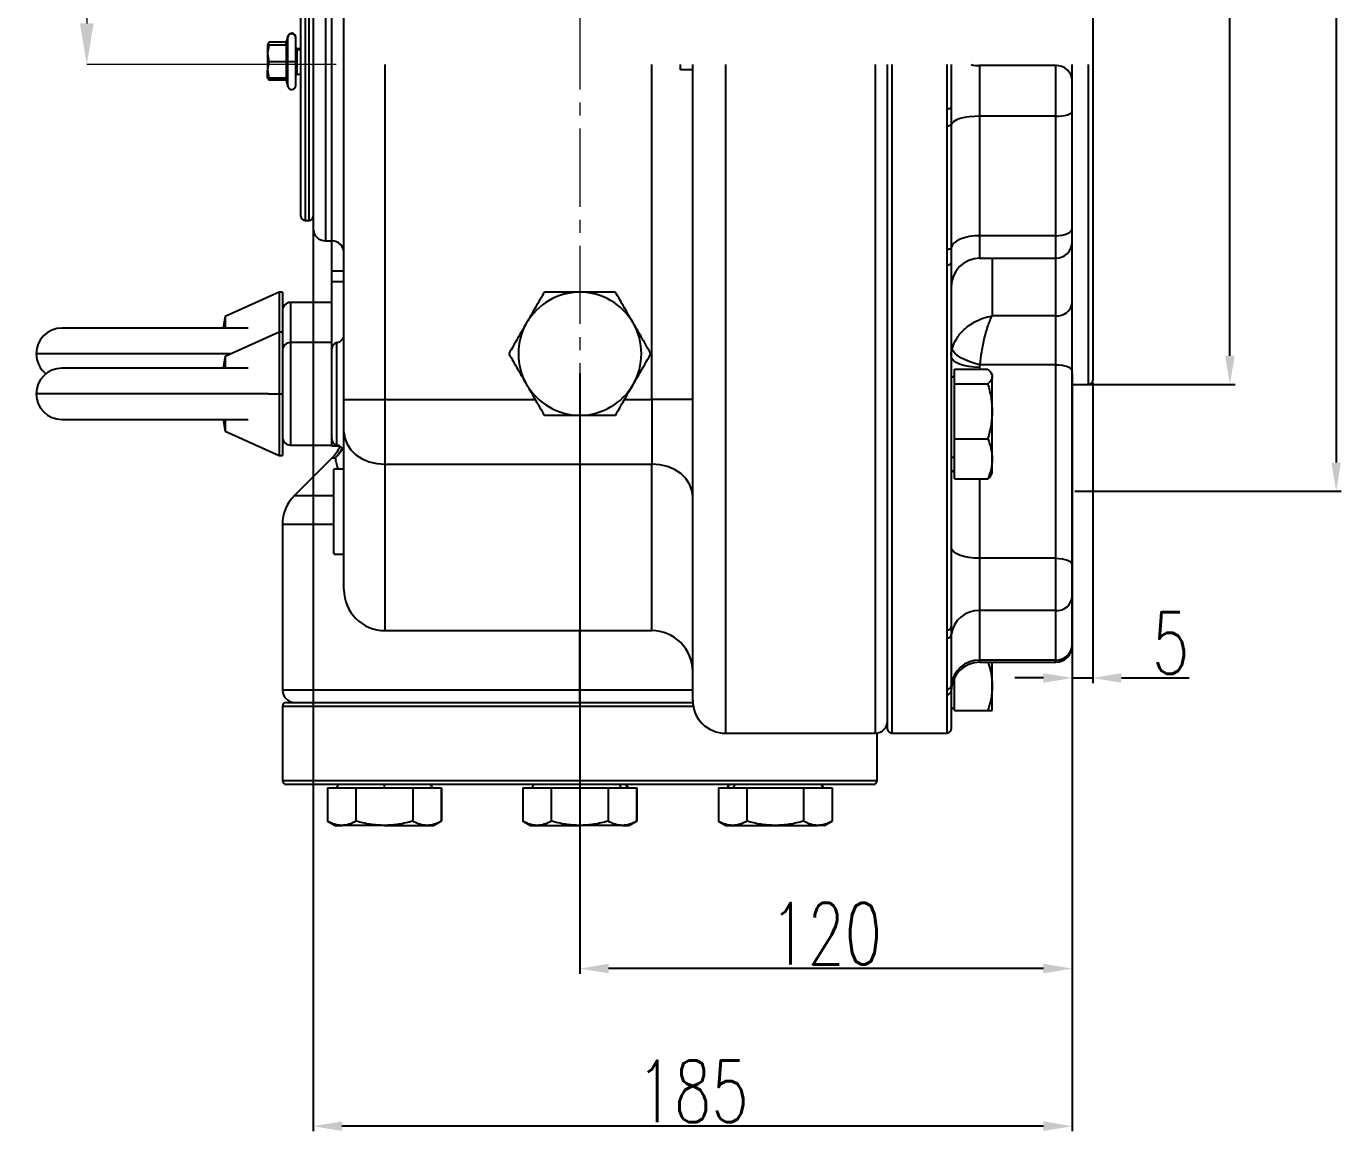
# Model space of a CAD drawing. Header units: millimetres. Extents: x 1964 to 5009, y 569 to 2723.
# Drawn here: x 2635.2 to 2955.8, y 1495.3 to 1764.7 of the extents above; entities that cross this region are included whole.
import ezdxf

# ---------------------------------------------------------------- set-up
doc = ezdxf.new("R2010")
doc.units = ezdxf.units.MM
doc.linetypes.add('CENTER2', pattern=[28.575, 19.05, -3.175, 3.175, -3.175])
doc.linetypes.add('点画线', pattern=[18, 12, -2, 2, -2])
doc.layers.add('AM_5', color=3, linetype='Continuous', lineweight=25)
doc.layers.add('中心线层', color=1, linetype='点画线', lineweight=18)
doc.styles.add('SLDTEXTSTYLE1', font='txt.shx', dxfattribs={"width": 0.7, "bigfont": 'gbcbig.shx'})
doc.styles.get("Standard").update_dxf_attribs({"font": 'arial.ttf'})
doc.styles.add('TH_GBDIM', font='simplex.shx', dxfattribs={"width": 0.707, "bigfont": 'hzfs.shx'})
doc.dimstyles.new('ISO-25$0', dxfattribs={"dimtxt": 2.5, "dimasz": 2.5, "dimexe": 1.25, "dimexo": 0.625, "dimtad": 1, "dimtxsty": 'Standard', "dimcen": 2.5, "dimdle": 5, "dimadec": 0, "dimazin": 0, "dimtfac": 1, "dimtmove": 0, "dimatfit": 3, "dimfxl": 0, "dimarcsym": 0})
doc.dimstyles.new('SLDDIMSTYLE12$0', dxfattribs={"dimtxt": 12, "dimasz": 10, "dimexe": 0, "dimexo": 0.0625, "dimgap": 0.875, "dimtad": 1, "dimdec": 1, "dimlfac": 1.8, "dimrnd": 1e-09, "dimzin": 12, "dimdsep": 46, "dimtxsty": 'SLDTEXTSTYLE1', "dimcen": 0.09, "dimdle": 8.16, "dimclrd": 3, "dimclre": 3, "dimadec": 0, "dimazin": 3, "dimtfac": 1, "dimtdec": 1, "dimtofl": 0, "dimtmove": 0, "dimatfit": 3, "dimfxl": 0, "dimfrac": 2, "dimtolj": 1, "dimlwd": 5, "dimlwe": 5, "dimarcsym": 0})

# ---------------------------------------------------------------- blocks, each defined once
blk = doc.blocks.new('*U46')
at = {"layer": '中心线层', "color": 0, "linetype": 'CENTER2', "transparency": 16777216}
blk.add_line((0, 580.11), (0, -10.89), dxfattribs=at)
blk = doc.blocks.new('*D68')
at = {"color": 1, "linetype": 'Continuous', "transparency": 16777216}
for p, q in [((2892.74, 1937.41), (2929.81, 1937.41)), ((2928.56, 1684.41), (2928.56, 1930.41)), ((2892.74, 1677.41), (2929.81, 1677.41))]:
    blk.add_line(p, q, dxfattribs=at)
at = {"color": 1, "transparency": 16777216}
for points in [[(2927.39, 1930.41), (2929.72, 1930.41), (2928.56, 1937.41)], [(2927.39, 1684.41), (2929.72, 1684.41), (2928.56, 1677.41)]]:
    blk.add_solid(points, dxfattribs=at)
at = {"layer": 'Defpoints', "color": 0, "transparency": 16777216}
for p in [(2892.12, 1937.41), (2928.56, 1937.41), (2892.12, 1677.41)]:
    blk.add_point(p, dxfattribs=at)
at = {"color": 1, "lineweight": 30, "transparency": 16777216, "insert": (2915.31, 1805.41), "char_height": 15, "attachment_point": 5, "rotation": 90, "style": 'TH_GBDIM'}
blk.add_mtext('%%C260{\\H0.7x;\\S-0.1^ -0.3;}', dxfattribs=at)
blk = doc.blocks.new('*D69')
at = {"color": 1, "linetype": 'Continuous', "transparency": 16777216}
for p, q in [((2890.12, 1677.79), (2890.12, 1604.63)), ((2895.12, 1677.79), (2895.12, 1604.63)), ((2883.12, 1605.88), (2876.12, 1605.88)), ((2890.12, 1605.88), (2895.12, 1605.88)), ((2902.12, 1605.88), (2918.65, 1605.88))]:
    blk.add_line(p, q, dxfattribs=at)
at = {"color": 1, "transparency": 16777216}
for points in [[(2883.12, 1607.04), (2883.12, 1604.71), (2890.12, 1605.88)], [(2902.12, 1607.04), (2902.12, 1604.71), (2895.12, 1605.88)]]:
    blk.add_solid(points, dxfattribs=at)
at = {"layer": 'Defpoints', "color": 0, "transparency": 16777216}
for p in [(2890.12, 1678.41), (2895.12, 1678.41), (2890.12, 1605.88)]:
    blk.add_point(p, dxfattribs=at)
at = {"color": 1, "lineweight": 30, "transparency": 16777216, "insert": (2914.12, 1614.38), "char_height": 15, "attachment_point": 5, "style": 'TH_GBDIM'}
blk.add_mtext('5', dxfattribs=at)
blk = doc.blocks.new('*D70')
at = {"color": 1, "linetype": 'Continuous', "transparency": 16777216}
for p, q in [((2770.12, 1680.07), (2770.12, 1533.79)), ((2890.12, 1680.07), (2890.12, 1533.79)), ((2883.12, 1535.04), (2777.12, 1535.04))]:
    blk.add_line(p, q, dxfattribs=at)
at = {"color": 1, "transparency": 16777216}
for points in [[(2777.12, 1536.21), (2777.12, 1533.88), (2770.12, 1535.04)], [(2883.12, 1536.21), (2883.12, 1533.88), (2890.12, 1535.04)]]:
    blk.add_solid(points, dxfattribs=at)
at = {"layer": 'Defpoints', "color": 0, "transparency": 16777216}
for p in [(2770.12, 1680.69), (2890.12, 1680.69), (2770.12, 1535.04)]:
    blk.add_point(p, dxfattribs=at)
at = {"color": 1, "lineweight": 30, "transparency": 16777216, "insert": (2830.12, 1543.54), "char_height": 15, "attachment_point": 5, "style": 'TH_GBDIM'}
blk.add_mtext('120', dxfattribs=at)
blk = doc.blocks.new('*D71')
at = {"color": 1, "linetype": 'Continuous', "transparency": 16777216}
for p, q in [((2705.12, 1717.79), (2705.12, 1495.37)), ((2890.12, 1680.07), (2890.12, 1495.37)), ((2883.12, 1496.62), (2712.12, 1496.62))]:
    blk.add_line(p, q, dxfattribs=at)
at = {"color": 1, "transparency": 16777216}
for points in [[(2712.12, 1497.79), (2712.12, 1495.46), (2705.12, 1496.62)], [(2883.12, 1497.79), (2883.12, 1495.46), (2890.12, 1496.62)]]:
    blk.add_solid(points, dxfattribs=at)
at = {"layer": 'Defpoints', "color": 0, "transparency": 16777216}
for p in [(2705.12, 1718.41), (2890.12, 1680.69), (2705.12, 1496.62)]:
    blk.add_point(p, dxfattribs=at)
at = {"color": 1, "lineweight": 30, "transparency": 16777216, "insert": (2797.62, 1505.12), "char_height": 15, "attachment_point": 5, "style": 'TH_GBDIM'}
blk.add_mtext('185', dxfattribs=at)
blk = doc.blocks.new('*D80')
at = {"color": 1, "linetype": 'Continuous', "transparency": 16777216}
for p, q in [((2893.74, 1965.84), (2955.71, 1965.84)), ((2954.46, 1958.84), (2954.46, 1658.38)), ((2890.74, 1651.38), (2955.71, 1651.38))]:
    blk.add_line(p, q, dxfattribs=at)
at = {"color": 1, "transparency": 16777216}
for points in [[(2953.3, 1958.84), (2955.63, 1958.84), (2954.46, 1965.84)], [(2953.3, 1658.38), (2955.63, 1658.38), (2954.46, 1651.38)]]:
    blk.add_solid(points, dxfattribs=at)
at = {"layer": 'Defpoints', "color": 0, "transparency": 16777216}
for p in [(2893.12, 1965.84), (2890.12, 1651.38), (2954.46, 1651.38)]:
    blk.add_point(p, dxfattribs=at)
at = {"color": 1, "lineweight": 30, "transparency": 16777216, "insert": (2945.96, 1805.39), "char_height": 15, "attachment_point": 5, "rotation": 90, "style": 'TH_GBDIM'}
blk.add_mtext('%%C356', dxfattribs=at)
blk = doc.blocks.new('*D53')
at = {"layer": 'AM_5', "color": 3, "lineweight": 5, "transparency": 16777216}
blk.add_line((2710.75, 1859.41), (2649.93, 1859.41), dxfattribs=at)
at = {"layer": 'AM_5', "color": 3, "linetype": 'Continuous', "lineweight": 5, "transparency": 16777216}
for p, q in [((2649.93, 1849.41), (2649.93, 1765.41)), ((2710.75, 1755.41), (2649.93, 1755.41))]:
    blk.add_line(p, q, dxfattribs=at)
at = {"layer": 'AM_5', "color": 3, "transparency": 16777216}
for points in [[(2648.27, 1849.41), (2651.6, 1849.41), (2649.93, 1859.41)], [(2648.27, 1765.41), (2651.6, 1765.41), (2649.93, 1755.41)]]:
    blk.add_solid(points, dxfattribs=at)
at = {"layer": 'Defpoints', "color": 0, "transparency": 16777216}
for p in [(2710.81, 1859.41), (2649.93, 1755.41), (2710.81, 1755.41)]:
    blk.add_point(p, dxfattribs=at)
at = {"layer": 'AM_5', "color": 0, "transparency": 16777216, "insert": (2643.06, 1807.41), "char_height": 12, "attachment_point": 5, "rotation": 90, "style": 'SLDTEXTSTYLE1'}
blk.add_mtext('\\A1;%%C120', dxfattribs=at)

msp = doc.modelspace()

# ---------------------------------------------------------------- linework, layer by layer
at = {"color": 7, "linetype": 'Continuous', "lineweight": 25}
for p, q in [((2712.615, 1673.715), (2712.615, 1941.11)), ((2895.115, 1936.412), (2895.115, 1678.412)), ((2702.115, 1718.412), (2702.115, 1896.412)), ((2705.115, 1807.412), (2705.115, 1715.412)), ((2694.334, 1760.854), (2693.965, 1760.215)), ((2693.965, 1760.215), (2693.965, 1760.079)), ((2694.322, 1760.834), (2694.027, 1759.879)), ((2698.513, 1760.834), (2694.322, 1760.834)), ((2698.899, 1762.138), (2698.359, 1760.12)), ((2698.899, 1762.274), (2698.513, 1760.834)), ((2700.865, 1761.879), (2700.865, 1762.015)), ((2700.865, 1756.079), (2700.865, 1761.879)), ((2694.322, 1760.079), (2693.965, 1758.079)), ((2693.965, 1760.079), (2694.322, 1760.079)), ((2693.965, 1760.079), (2693.965, 1758.079)), ((2693.965, 1758.079), (2694.322, 1756.079)), ((2693.965, 1758.079), (2693.965, 1754.079)), ((2698.513, 1760.079), (2694.322, 1760.079)), ((2698.513, 1760.079), (2698.513, 1756.079)), ((2702.115, 1759.215), (2701.115, 1759.215)), ((2701.115, 1759.079), (2701.115, 1753.079)), ((2701.115, 1759.079), (2702.115, 1759.079)), ((2694.322, 1756.079), (2693.965, 1754.079)), ((2693.965, 1754.079), (2694.322, 1752.079)), ((2693.965, 1752.079), (2693.965, 1754.079)), ((2698.513, 1756.079), (2694.322, 1756.079)), ((2698.899, 1756.079), (2698.513, 1756.079)), ((2698.513, 1756.079), (2698.513, 1752.079)), ((2700.865, 1756.079), (2698.899, 1756.079)), ((2700.865, 1750.279), (2700.865, 1756.079)), ((2722.615, 1673.715), (2722.615, 1755.412)), ((2787.615, 1673.715), (2787.615, 1755.412)), ((2794.615, 1754.095), (2794.615, 1755.412)), ((2797.615, 1754.095), (2794.615, 1754.095)), ((2797.615, 1600.412), (2797.615, 1755.412)), ((2845.115, 1593.412), (2845.115, 1755.412)), ((2859.615, 1744.54), (2859.615, 1755.412)), ((2860.615, 1755.412), (2860.615, 1744.832)), ((2867.615, 1755.148), (2867.615, 1755.412)), ((2867.615, 1742.795), (2867.615, 1755.148)), ((2886.115, 1755.148), (2867.615, 1755.148)), ((2886.115, 1755.148), (2886.115, 1755.412)), ((2886.115, 1742.795), (2886.115, 1755.148)), ((2890.115, 1751.452), (2890.115, 1755.412)), ((2694.322, 1752.079), (2693.965, 1752.079)), ((2694.044, 1752.079), (2694.334, 1751.576)), ((2694.111, 1752.279), (2694.322, 1751.597)), ((2698.513, 1752.079), (2694.322, 1752.079)), ((2698.477, 1751.597), (2694.322, 1751.597)), ((2698.359, 1752.038), (2698.899, 1750.02)), ((2701.115, 1753.079), (2702.115, 1753.079)), ((2890.115, 1744.04), (2890.115, 1751.452)), ((2860.615, 1744.832), (2860.629, 1740.751)), ((2867.615, 1713.675), (2867.615, 1742.795)), ((2886.115, 1742.795), (2867.615, 1742.795)), ((2886.115, 1713.675), (2886.115, 1742.795)), ((2890.115, 1715.482), (2890.115, 1744.04)), ((2859.631, 1710.287), (2859.631, 1740.459)), ((2860.629, 1740.751), (2860.629, 1710.71)), ((2703.115, 1717.412), (2704.115, 1717.412)), ((2890.115, 1712.193), (2890.115, 1715.482)), ((2708.115, 1712.412), (2709.615, 1712.412)), ((2709.615, 1705.045), (2709.615, 1712.412)), ((2886.115, 1713.675), (2867.615, 1713.675)), ((2890.115, 1697.377), (2890.115, 1712.193)), ((2860.629, 1710.71), (2860.615, 1706.957)), ((2859.615, 1617.572), (2859.615, 1706.488)), ((2860.615, 1706.957), (2860.615, 1618.455)), ((2867.615, 1708.193), (2886.115, 1708.193)), ((2712.615, 1705.045), (2709.615, 1705.045)), ((2709.615, 1702.412), (2709.615, 1705.045)), ((2696.782, 1699.912), (2683.671, 1694.012)), ((2697.615, 1699.912), (2696.782, 1699.912)), ((2696.782, 1699.912), (2696.782, 1690.126)), ((2697.615, 1699.912), (2697.615, 1690.126)), ((2712.615, 1702.412), (2709.615, 1702.412)), ((2709.615, 1687.626), (2709.615, 1702.412)), ((2709.615, 1697.412), (2699.615, 1697.412)), ((2890.115, 1680.692), (2890.115, 1697.377)), ((2683.671, 1694.012), (2683.162, 1691.162)), ((2683.671, 1694.012), (2683.671, 1691.162)), ((2886.115, 1694.141), (2870.617, 1694.141)), ((2886.115, 1682.223), (2886.115, 1694.141)), ((2689.255, 1691.162), (2643.865, 1691.162)), ((2696.782, 1690.126), (2683.671, 1684.226)), ((2697.615, 1690.126), (2696.782, 1690.126)), ((2696.782, 1690.126), (2696.782, 1675.126)), ((2697.615, 1690.126), (2697.615, 1675.126)), ((2709.615, 1687.626), (2699.615, 1687.626)), ((2709.615, 1662.626), (2709.615, 1687.626)), ((2710.901, 1662.641), (2710.901, 1687.61)), ((2683.671, 1684.226), (2683.162, 1681.376)), ((2683.671, 1684.226), (2683.671, 1681.376)), ((2689.255, 1681.376), (2643.865, 1681.376)), ((2861.415, 1681.143), (2869.543, 1681.143)), ((2861.415, 1677.557), (2861.415, 1681.143)), ((2886.115, 1682.223), (2867.691, 1682.223)), ((2870.615, 1679.759), (2870.365, 1680.191)), ((2886.115, 1635.04), (2886.115, 1682.223)), ((2890.115, 1633.51), (2890.115, 1680.692)), ((2861.415, 1679.466), (2860.615, 1679.004)), ((2861.415, 1677.557), (2869.543, 1677.557)), ((2861.415, 1664.172), (2861.415, 1677.557)), ((2870.615, 1679.759), (2870.615, 1679.35)), ((2870.615, 1670.865), (2870.615, 1679.35)), ((2890.115, 1677.412), (2894.115, 1677.412)), ((2696.782, 1675.126), (2696.782, 1660.126)), ((2696.782, 1675.126), (2697.615, 1675.126)), ((2697.615, 1675.126), (2697.615, 1660.126)), ((2712.615, 1673.715), (2722.615, 1673.715)), ((2712.615, 1665.85), (2712.615, 1673.715)), ((2722.615, 1657.986), (2722.615, 1673.715)), ((2787.615, 1673.715), (2787.615, 1657.986)), ((2797.615, 1673.715), (2787.615, 1673.715)), ((2870.615, 1659.274), (2870.615, 1670.865)), ((2643.865, 1668.876), (2689.255, 1668.876)), ((2683.162, 1668.876), (2683.671, 1666.026)), ((2683.671, 1668.876), (2683.671, 1666.026)), ((2683.671, 1666.026), (2696.782, 1660.126)), ((2712.615, 1627.412), (2712.615, 1665.85)), ((2861.415, 1664.172), (2869.543, 1664.172)), ((2861.415, 1654.375), (2861.415, 1664.172)), ((2699.615, 1662.626), (2709.615, 1662.626)), ((2709.615, 1662.412), (2709.615, 1662.626)), ((2711.582, 1662.412), (2709.615, 1662.412)), ((2696.782, 1660.126), (2697.615, 1660.126)), ((2709.686, 1659.483), (2700.544, 1650.341)), ((2722.615, 1657.986), (2787.615, 1657.986)), ((2861.415, 1659.481), (2860.615, 1659.807)), ((2870.615, 1655.759), (2870.615, 1659.274)), ((2712.615, 1656.765), (2710.115, 1656.765)), ((2712.615, 1656.755), (2710.115, 1656.755)), ((2860.615, 1656.514), (2861.415, 1656.052)), ((2870.365, 1655.326), (2870.615, 1655.759)), ((2861.415, 1654.375), (2869.543, 1654.375)), ((2697.615, 1643.27), (2697.615, 1602.912)), ((2710.115, 1636.07), (2712.615, 1636.07)), ((2867.615, 1622.292), (2867.615, 1635.04)), ((2886.115, 1635.04), (2867.615, 1635.04)), ((2886.115, 1622.292), (2886.115, 1635.04)), ((2890.115, 1625.861), (2890.115, 1633.51)), ((2890.115, 1614.031), (2890.115, 1625.861)), ((2886.115, 1622.292), (2867.615, 1622.292)), ((2867.615, 1610.23), (2867.615, 1622.292)), ((2886.115, 1610.23), (2886.115, 1622.292)), ((2722.615, 1617.412), (2787.615, 1617.412)), ((2860.615, 1618.455), (2860.629, 1616.437)), ((2860.629, 1616.437), (2860.629, 1603.994)), ((2859.631, 1603.103), (2859.631, 1615.601)), ((2890.115, 1613.733), (2890.115, 1614.031)), ((2886.115, 1610.23), (2867.615, 1610.23)), ((2867.615, 1609.733), (2886.115, 1609.733)), ((2870.615, 1603.912), (2870.615, 1609.733)), ((2860.629, 1603.994), (2860.615, 1602.767)), ((2861.415, 1597.912), (2861.415, 1605.983)), ((2870.615, 1597.912), (2870.615, 1603.912)), ((2698.615, 1599.912), (2797.631, 1599.912)), ((2860.615, 1602.767), (2860.615, 1593.412)), ((2697.615, 1598.912), (2697.615, 1580.912)), ((2861.415, 1598.205), (2860.615, 1598.667)), ((2861.415, 1597.912), (2869.543, 1597.912)), ((2805.615, 1592.412), (2842.115, 1592.412)), ((2842.615, 1580.912), (2842.615, 1592.454)), ((2846.115, 1592.412), (2859.615, 1592.412)), ((2841.615, 1579.912), (2698.615, 1579.912)), ((2708.608, 1579.112), (2708.608, 1570.984)), ((2708.608, 1579.112), (2715.536, 1579.112)), ((2711.219, 1579.912), (2710.758, 1579.112)), ((2715.536, 1579.112), (2715.536, 1570.984)), ((2715.536, 1579.112), (2729.393, 1579.112)), ((2722.464, 1579.112), (2722.464, 1579.912)), ((2729.393, 1579.112), (2729.393, 1570.984)), ((2729.393, 1579.112), (2736.321, 1579.112)), ((2734.171, 1579.112), (2733.709, 1579.912)), ((2734.21, 1579.112), (2733.748, 1579.912)), ((2736.321, 1579.112), (2736.321, 1570.984)), ((2736.321, 1579.112), (2736.36, 1579.112)), ((2736.36, 1579.112), (2736.36, 1570.984)), ((2756.22, 1579.112), (2756.22, 1570.984)), ((2756.22, 1579.112), (2763.148, 1579.112)), ((2758.831, 1579.912), (2758.37, 1579.112)), ((2763.148, 1579.112), (2763.148, 1570.984)), ((2763.148, 1579.112), (2777.005, 1579.112)), ((2777.005, 1579.112), (2777.005, 1570.984)), ((2777.005, 1579.112), (2783.933, 1579.112)), ((2780.215, 1579.112), (2779.815, 1579.912)), ((2781.783, 1579.112), (2781.321, 1579.912)), ((2781.861, 1579.112), (2781.399, 1579.912)), ((2783.933, 1579.112), (2783.933, 1570.984)), ((2783.933, 1579.112), (2784.01, 1579.112)), ((2784.01, 1579.112), (2784.01, 1570.984)), ((2803.871, 1579.112), (2803.871, 1570.984)), ((2803.871, 1579.112), (2810.799, 1579.112)), ((2806.482, 1579.912), (2806.02, 1579.112)), ((2807.589, 1579.112), (2807.989, 1579.912)), ((2810.799, 1579.112), (2810.799, 1570.984)), ((2810.799, 1579.112), (2824.655, 1579.112)), ((2824.655, 1579.112), (2824.655, 1570.984)), ((2824.655, 1579.112), (2831.584, 1579.112)), ((2829.434, 1579.112), (2828.972, 1579.912)), ((2829.473, 1579.112), (2829.011, 1579.912)), ((2831.584, 1579.112), (2831.622, 1579.112)), ((2831.584, 1579.112), (2831.584, 1570.984)), ((2831.622, 1579.112), (2831.622, 1570.984)), ((2708.589, 1570.995), (2710.464, 1569.912)), ((2710.464, 1569.912), (2712.072, 1569.912)), ((2722.464, 1569.912), (2712.072, 1569.912)), ((2722.464, 1569.912), (2732.857, 1569.912)), ((2732.857, 1569.912), (2734.464, 1569.912)), ((2734.464, 1569.912), (2736.34, 1570.995)), ((2734.464, 1569.912), (2734.503, 1569.912)), ((2736.36, 1570.984), (2736.392, 1571.003)), ((2756.187, 1571.003), (2758.076, 1569.912)), ((2758.076, 1569.912), (2759.684, 1569.912)), ((2759.684, 1569.912), (2770.076, 1569.912)), ((2780.469, 1569.912), (2770.076, 1569.912)), ((2780.469, 1569.912), (2782.076, 1569.912)), ((2782.076, 1569.912), (2783.966, 1571.003)), ((2782.076, 1569.912), (2782.154, 1569.912)), ((2784.01, 1570.984), (2784.043, 1571.003)), ((2803.838, 1571.003), (2805.727, 1569.912)), ((2805.727, 1569.912), (2807.335, 1569.912)), ((2807.335, 1569.912), (2817.727, 1569.912)), ((2817.727, 1569.912), (2828.119, 1569.912)), ((2829.727, 1569.912), (2828.119, 1569.912)), ((2829.727, 1569.912), (2831.624, 1571.007)), ((2829.727, 1569.912), (2829.766, 1569.912)), ((2831.622, 1570.984), (2831.641, 1570.995))]:
    msp.add_line(p, q, dxfattribs=at)
at = {"color": 8, "linetype": 'Continuous', "lineweight": 25}
for p, q in [((2703.115, 1807.412), (2703.115, 1717.412)), ((2704.115, 1717.412), (2704.115, 1807.412)), ((2708.115, 1807.412), (2708.115, 1712.412)), ((2709.615, 1712.412), (2709.615, 1807.412)), ((2698.899, 1762.138), (2698.899, 1762.274)), ((2698.899, 1756.079), (2698.899, 1762.138)), ((2701.115, 1759.215), (2701.115, 1759.079)), ((2698.899, 1750.02), (2698.899, 1756.079)), ((2805.615, 1755.412), (2805.615, 1592.412)), ((2842.115, 1755.412), (2842.115, 1592.412)), ((2846.115, 1755.412), (2846.115, 1592.412)), ((2894.115, 1677.412), (2894.115, 1755.412)), ((2867.615, 1708.193), (2867.615, 1713.675)), ((2886.115, 1708.193), (2886.115, 1713.675)), ((2870.615, 1708.193), (2870.615, 1694.141)), ((2886.115, 1694.141), (2886.115, 1708.193)), ((2699.615, 1697.412), (2699.615, 1687.626)), ((2699.615, 1687.626), (2699.615, 1675.126)), ((2685.196, 1684.912), (2637.615, 1684.912)), ((2867.615, 1681.143), (2867.615, 1681.588)), ((2694.227, 1675.126), (2637.615, 1675.126)), ((2694.227, 1675.126), (2696.782, 1675.126)), ((2699.615, 1675.126), (2699.615, 1662.626)), ((2722.615, 1673.715), (2759.258, 1673.715)), ((2780.972, 1673.715), (2787.615, 1673.715)), ((2710.471, 1659.483), (2709.686, 1659.483)), ((2722.615, 1617.412), (2722.615, 1657.986)), ((2787.615, 1617.412), (2787.615, 1657.986)), ((2867.615, 1635.04), (2867.615, 1654.375)), ((2700.544, 1650.341), (2709.971, 1650.341)), ((2710.106, 1643.27), (2697.615, 1643.27)), ((2770.115, 1602.912), (2770.115, 1617.412)), ((2867.615, 1609.733), (2867.615, 1610.23)), ((2886.115, 1609.733), (2886.115, 1610.23)), ((2770.115, 1602.912), (2697.615, 1602.912)), ((2797.615, 1602.912), (2770.115, 1602.912)), ((2859.615, 1592.412), (2859.615, 1601.811)), ((2797.757, 1598.912), (2697.615, 1598.912)), ((2697.615, 1580.912), (2842.615, 1580.912))]:
    msp.add_line(p, q, dxfattribs=at)
at = {"color": 7, "linetype": 'Continuous', "lineweight": 25, "flags": 128}
for points in [[(2860.615, 1744.832), (2860.596, 1744.775), (2860.539, 1744.72), (2860.447, 1744.67), (2860.322, 1744.625), (2860.171, 1744.589), (2859.998, 1744.562), (2859.81, 1744.545), (2859.615, 1744.54)], [(2867.615, 1742.795), (2866.303, 1742.756), (2865.038, 1742.642), (2863.864, 1742.455), (2862.823, 1742.204), (2861.951, 1741.896), (2861.281, 1741.543), (2860.835, 1741.156), (2860.629, 1740.751)], [(2886.115, 1742.795), (2886.896, 1742.819), (2887.646, 1742.89), (2888.337, 1743.005), (2888.944, 1743.16), (2889.441, 1743.348), (2889.811, 1743.564), (2890.038, 1743.797), (2890.115, 1744.04)], [(2886.115, 1713.675), (2886.896, 1713.71), (2887.646, 1713.813), (2888.337, 1713.98), (2888.944, 1714.204), (2889.441, 1714.478), (2889.811, 1714.791), (2890.038, 1715.129), (2890.115, 1715.482)], [(2867.615, 1713.675), (2866.303, 1713.619), (2865.038, 1713.453), (2863.864, 1713.183), (2862.823, 1712.818), (2861.951, 1712.371), (2861.281, 1711.859), (2860.835, 1711.298), (2860.629, 1710.71)], [(2860.629, 1710.71), (2860.599, 1710.626), (2860.536, 1710.546), (2860.44, 1710.473), (2860.315, 1710.409), (2860.167, 1710.357), (2859.999, 1710.319), (2859.818, 1710.295), (2859.631, 1710.287)], [(2860.615, 1706.957), (2860.596, 1706.866), (2860.539, 1706.778), (2860.447, 1706.697), (2860.322, 1706.625), (2860.171, 1706.567), (2859.998, 1706.524), (2859.81, 1706.497), (2859.615, 1706.488)], [(2867.615, 1681.588), (2866.25, 1681.639), (2864.936, 1681.792), (2863.726, 1682.039), (2862.665, 1682.372), (2861.795, 1682.778), (2861.148, 1683.241), (2860.75, 1683.744), (2860.615, 1684.267)], [(2867.691, 1682.223), (2866.399, 1682.539), (2865.153, 1682.941), (2863.999, 1683.413), (2862.979, 1683.939), (2862.128, 1684.5), (2861.479, 1685.076), (2861.054, 1685.645), (2860.869, 1686.187)], [(2886.115, 1682.223), (2886.896, 1682.193), (2887.646, 1682.106), (2888.337, 1681.965), (2888.944, 1681.774), (2889.441, 1681.543), (2889.811, 1681.278), (2890.038, 1680.991), (2890.115, 1680.692)], [(2712.615, 1665.85), (2712.807, 1664.316), (2713.376, 1662.841), (2714.3, 1661.481), (2715.544, 1660.289), (2717.059, 1659.311), (2718.788, 1658.584), (2720.664, 1658.137), (2722.615, 1657.986)], [(2797.615, 1650.121), (2797.423, 1651.656), (2796.854, 1653.131), (2795.93, 1654.491), (2794.686, 1655.682), (2793.171, 1656.66), (2791.442, 1657.387), (2789.566, 1657.835), (2787.615, 1657.986)], [(2867.615, 1635.04), (2866.25, 1635.092), (2864.936, 1635.244), (2863.726, 1635.492), (2862.665, 1635.825), (2861.795, 1636.231), (2861.148, 1636.694), (2860.75, 1637.196), (2860.615, 1637.719)], [(2886.115, 1635.04), (2886.896, 1635.011), (2887.646, 1634.924), (2888.337, 1634.782), (2888.944, 1634.592), (2889.441, 1634.36), (2889.811, 1634.095), (2890.038, 1633.808), (2890.115, 1633.51)], [(2770.115, 1599.912), (2770.115, 1599.97), (2770.115, 1600.141), (2770.115, 1600.418), (2770.115, 1600.791), (2770.115, 1601.246), (2770.115, 1601.764), (2770.115, 1602.327), (2770.115, 1602.912)]]:
    msp.add_lwpolyline(points, dxfattribs=at)
at = {"color": 7, "linetype": 'Continuous', "lineweight": 25}
for centre, radius, start, end in [((2699.865, 1762.015), 1, 0, 165), ((2699.865, 1761.879), 1, 0, 165), ((2701.115, 1759.465), 0.25, 180, 270), ((2701.115, 1759.329), 0.25, 180, 270), ((2867.359, 1761.892), 6.749, 253.75251, 272.17606), ((2886.262, 1751.294), 3.857, 2.35542, 92.17618), ((2701.115, 1752.829), 0.25, 90, 180), ((2699.865, 1750.279), 1, 195, 0), ((2859.838, 1741.604), 1.163, 259.75393, 312.85617), ((2703.115, 1718.412), 1, 180, 270), ((2704.115, 1718.412), 1, 270, 0), ((2708.115, 1715.412), 3, 180, 270), ((2709.615, 1709.412), 3, 0, 90), ((2886.115, 1712.193), 4, 270, 0), ((2867.615, 1701.193), 7, 90, 180), ((2770.115, 1684.912), 15, 90, 150), ((2770.115, 1684.912), 15, 30, 90), ((2699.615, 1695.412), 2, 90, 180), ((2886.461, 1697.804), 3.679, 264.61392, 353.33765), ((2643.865, 1684.912), 6.25, 90, 180), ((2770.115, 1684.912), 15, 150, 210), ((2770.115, 1684.912), 15, 330, 30), ((2699.615, 1685.626), 2, 90, 180), ((2711.115, 1686.126), 1.5, 98.21321, 180), ((2710.615, 1689.59), 2, 278.21321, 0), ((2643.865, 1684.912), 6.25, 180, 231.52916), ((2643.865, 1675.126), 6.25, 90, 180), ((2770.115, 1684.912), 15, 210, 270), ((2770.115, 1684.912), 15, 270, 330), ((2894.115, 1678.412), 1, 270, 0), ((2643.865, 1675.126), 6.25, 180, 270), ((2699.615, 1664.626), 2, 180, 270), ((2711.115, 1664.126), 1.5, 180, 261.78679), ((2702.615, 1666.555), 10, 315, 335.5302), ((2710.615, 1660.662), 2, 0, 81.78679), ((2707.615, 1643.27), 10, 135, 180), ((2722.615, 1627.412), 10, 180, 270), ((2886.319, 1626.089), 3.803, 266.92387, 356.55146), ((2867.288, 1615.587), 6.713, 87.20527, 172.72249), ((2787.615, 1607.412), 10, 0, 90), ((2859.67, 1618.518), 0.947, 266.66561, 356.22262), ((2859.678, 1616.559), 0.959, 267.20567, 352.72221), ((2886.212, 1614.133), 3.904, 268.57655, 358.50251), ((2886.115, 1613.733), 4, 270, 0), ((2867.615, 1602.733), 7, 90, 180), ((2867.46, 1603.373), 6.859, 88.70067, 174.80534), ((2859.653, 1604.083), 0.98, 268.70017, 354.80582), ((2700.615, 1602.912), 3, 180, 270), ((2698.615, 1598.912), 1, 90, 180), ((2805.615, 1600.412), 8, 180, 270), ((2859.637, 1602.789), 0.979, 268.74954, 358.69125), ((2842.115, 1595.412), 3, 270, 0), ((2846.115, 1593.412), 1, 180, 270), ((2859.615, 1593.412), 1, 270, 0), ((2698.615, 1580.912), 1, 180, 270), ((2841.615, 1580.912), 1, 270, 0)]:
    msp.add_arc(centre, radius, start, end, dxfattribs=at)
at = {"color": 8, "linetype": 'Continuous', "lineweight": 25}
for centre, radius, start, end in [((2703.351, 1666.506), 10.001, 315.39755, 332.36643), ((2703.501, 1666.645), 9.993, 314.22529, 331.09507)]:
    msp.add_arc(centre, radius, start, end, dxfattribs=at)
at = {"color": 7, "linetype": 'Continuous', "lineweight": 25}
for points, knots in [([(2859.631, 1740.459), (2859.628, 1741.219), (2859.622, 1742.576), (2859.617, 1743.94), (2859.615, 1744.54)], [0, 0, 0, 0, 0.5599993, 1, 1, 1, 1]), ([(2859.615, 1706.488), (2859.618, 1707.194), (2859.624, 1708.456), (2859.629, 1709.728), (2859.631, 1710.287)], [0, 0, 0, 0, 0.5599998, 1, 1, 1, 1]), ([(2761.455, 1699.912), (2760.745, 1698.683), (2759.324, 1696.225), (2757.858, 1693.683), (2757.125, 1692.412)], [0, 0, 0, 0, 0.49999857, 1, 1, 1, 1]), ([(2770.115, 1699.912), (2768.648, 1699.913), (2765.714, 1699.914), (2762.874, 1699.913), (2761.455, 1699.912)], [0, 0, 0, 0, 0.5000013, 1, 1, 1, 1]), ([(2778.775, 1699.912), (2777.356, 1699.913), (2774.517, 1699.914), (2771.582, 1699.913), (2770.115, 1699.912)], [0, 0, 0, 0, 0.4999987, 1, 1, 1, 1]), ([(2783.106, 1692.412), (2782.372, 1693.683), (2780.906, 1696.225), (2779.486, 1698.683), (2778.775, 1699.912)], [0, 0, 0, 0, 0.50000143, 1, 1, 1, 1]), ([(2860.869, 1686.187), (2861.134, 1686.926), (2861.682, 1688.449), (2863.503, 1690.729), (2865.821, 1692.474), (2868.341, 1693.639), (2869.845, 1693.971), (2870.617, 1694.141)], [0, 0, 0, 0, 0.1936786, 0.3996066, 0.6588741, 0.8249817, 1, 1, 1, 1]), ([(2867.691, 1682.223), (2867.797, 1683.274), (2868.019, 1685.467), (2868.549, 1688.04), (2868.977, 1689.675), (2869.221, 1690.517), (2869.564, 1691.6), (2870.031, 1692.906), (2870.412, 1693.711), (2870.617, 1694.141)], [0, 0, 0, 0, 0.2403708, 0.5014657, 0.5617655, 0.6311866, 0.7097398, 0.8446102, 1, 1, 1, 1]), ([(2757.125, 1692.412), (2756.391, 1691.142), (2754.923, 1688.601), (2753.504, 1686.142), (2752.795, 1684.912)], [0, 0, 0, 0, 0.5000011, 1, 1, 1, 1]), ([(2787.436, 1684.912), (2786.726, 1686.142), (2785.308, 1688.601), (2783.84, 1691.142), (2783.106, 1692.412)], [0, 0, 0, 0, 0.4999989, 1, 1, 1, 1]), ([(2752.795, 1684.912), (2753.504, 1683.683), (2754.923, 1681.224), (2756.391, 1678.683), (2757.125, 1677.412)], [0, 0, 0, 0, 0.4999985, 1, 1, 1, 1]), ([(2783.106, 1677.412), (2783.84, 1678.683), (2785.308, 1681.224), (2786.726, 1683.683), (2787.436, 1684.912)], [0, 0, 0, 0, 0.5000015, 1, 1, 1, 1]), ([(2867.615, 1681.588), (2867.619, 1681.707), (2867.626, 1681.921), (2867.671, 1682.131), (2867.691, 1682.223)], [0, 0, 0, 0, 0.5600512, 1, 1, 1, 1]), ([(2869.543, 1681.143), (2869.846, 1680.849), (2870.45, 1680.261), (2870.56, 1679.653), (2870.615, 1679.35)], [0, 0, 0, 0, 0.5003833, 1, 1, 1, 1]), ([(2757.125, 1677.412), (2757.858, 1676.142), (2759.324, 1673.6), (2760.745, 1671.141), (2761.455, 1669.912)], [0, 0, 0, 0, 0.5000011, 1, 1, 1, 1]), ([(2778.775, 1669.912), (2779.486, 1671.141), (2780.906, 1673.6), (2782.372, 1676.142), (2783.106, 1677.412)], [0, 0, 0, 0, 0.4999989, 1, 1, 1, 1]), ([(2870.615, 1679.35), (2870.56, 1679.046), (2870.449, 1678.438), (2869.845, 1677.851), (2869.543, 1677.557)], [0, 0, 0, 0, 0.50025146, 1, 1, 1, 1]), ([(2869.543, 1677.557), (2869.846, 1676.459), (2870.45, 1674.265), (2870.56, 1671.998), (2870.615, 1670.865)], [0, 0, 0, 0, 0.5003835, 1, 1, 1, 1]), ([(2870.615, 1670.865), (2870.56, 1669.73), (2870.449, 1667.463), (2869.845, 1665.269), (2869.543, 1664.172)], [0, 0, 0, 0, 0.500253, 1, 1, 1, 1]), ([(2761.455, 1669.912), (2762.874, 1669.912), (2765.714, 1669.911), (2768.648, 1669.912), (2770.115, 1669.912)], [0, 0, 0, 0, 0.4999987, 1, 1, 1, 1]), ([(2770.115, 1669.912), (2771.582, 1669.912), (2774.517, 1669.911), (2777.356, 1669.912), (2778.775, 1669.912)], [0, 0, 0, 0, 0.5000013, 1, 1, 1, 1]), ([(2869.543, 1664.172), (2869.844, 1663.373), (2870.449, 1661.767), (2870.56, 1660.107), (2870.615, 1659.274)], [0, 0, 0, 0, 0.4979069, 1, 1, 1, 1]), ([(2870.615, 1659.274), (2870.56, 1658.446), (2870.45, 1656.786), (2869.846, 1655.18), (2869.543, 1654.375)], [0, 0, 0, 0, 0.4983759, 1, 1, 1, 1]), ([(2710.115, 1636.17), (2710.115, 1636.174), (2710.115, 1636.183), (2710.115, 1637.407), (2710.115, 1639.689), (2710.115, 1642.971), (2710.115, 1646.71), (2710.115, 1650.478), (2710.115, 1653.686), (2710.115, 1655.838), (2710.115, 1656.718), (2710.115, 1656.704), (2710.115, 1656.699)], [0, 0, 0, 0, 0.0821178, 0.1844, 0.2859422, 0.3916464, 0.5129032, 0.6330675, 0.7405629, 0.8458327, 0.9524807, 1, 1, 1, 1]), ([(2869.543, 1654.375), (2869.881, 1654.667), (2870.245, 1654.984), (2870.343, 1655.311), (2870.35, 1655.335)], [0, 0, 0, 0, 0.9252631, 1, 1, 1, 1]), ([(2859.631, 1615.601), (2859.628, 1615.964), (2859.622, 1616.612), (2859.617, 1617.279), (2859.615, 1617.572)], [0, 0, 0, 0, 0.5600008, 1, 1, 1, 1]), ([(2869.591, 1609.733), (2869.874, 1608.808), (2870.457, 1606.9), (2870.561, 1604.928), (2870.615, 1603.912)], [0, 0, 0, 0, 0.48480498, 1, 1, 1, 1]), ([(2870.615, 1603.912), (2870.56, 1602.895), (2870.449, 1600.862), (2869.845, 1598.895), (2869.543, 1597.912)], [0, 0, 0, 0, 0.5002504, 1, 1, 1, 1]), ([(2859.615, 1601.811), (2859.618, 1602.047), (2859.624, 1602.468), (2859.629, 1602.909), (2859.631, 1603.103)], [0, 0, 0, 0, 0.5600015, 1, 1, 1, 1]), ([(2869.543, 1597.912), (2869.844, 1597.912), (2870.449, 1597.912), (2870.56, 1597.912), (2870.615, 1597.912)], [0, 0, 0, 0, 0.497907, 1, 1, 1, 1]), ([(2712.072, 1569.912), (2711.485, 1569.968), (2710.311, 1570.078), (2709.176, 1570.682), (2708.608, 1570.984)], [0, 0, 0, 0, 0.5002512, 1, 1, 1, 1]), ([(2715.536, 1570.984), (2714.968, 1570.682), (2713.832, 1570.078), (2712.659, 1569.967), (2712.072, 1569.912)], [0, 0, 0, 0, 0.5003833, 1, 1, 1, 1]), ([(2722.464, 1569.912), (2721.286, 1569.968), (2718.938, 1570.079), (2716.667, 1570.683), (2715.536, 1570.984)], [0, 0, 0, 0, 0.50209307, 1, 1, 1, 1]), ([(2729.393, 1570.984), (2728.253, 1570.681), (2725.982, 1570.077), (2723.634, 1569.967), (2722.464, 1569.912)], [0, 0, 0, 0, 0.5016235, 1, 1, 1, 1]), ([(2732.857, 1569.912), (2732.27, 1569.968), (2731.096, 1570.078), (2729.96, 1570.682), (2729.393, 1570.984)], [0, 0, 0, 0, 0.5002504, 1, 1, 1, 1]), ([(2736.321, 1570.984), (2735.753, 1570.682), (2734.617, 1570.078), (2733.443, 1569.967), (2732.857, 1569.912)], [0, 0, 0, 0, 0.50038436, 1, 1, 1, 1]), ([(2759.684, 1569.912), (2759.097, 1569.968), (2757.923, 1570.078), (2756.788, 1570.682), (2756.22, 1570.984)], [0, 0, 0, 0, 0.500252, 1, 1, 1, 1]), ([(2763.148, 1570.984), (2762.58, 1570.682), (2761.444, 1570.078), (2760.271, 1569.967), (2759.684, 1569.912)], [0, 0, 0, 0, 0.5003834, 1, 1, 1, 1]), ([(2770.076, 1569.912), (2768.902, 1569.968), (2766.554, 1570.078), (2764.283, 1570.682), (2763.148, 1570.984)], [0, 0, 0, 0, 0.50025131, 1, 1, 1, 1]), ([(2777.005, 1570.984), (2775.868, 1570.682), (2773.597, 1570.078), (2771.249, 1569.967), (2770.076, 1569.912)], [0, 0, 0, 0, 0.5003835, 1, 1, 1, 1]), ([(2780.469, 1569.912), (2779.879, 1569.968), (2778.706, 1570.079), (2777.57, 1570.683), (2777.005, 1570.984)], [0, 0, 0, 0, 0.502093, 1, 1, 1, 1]), ([(2783.933, 1570.984), (2783.363, 1570.681), (2782.228, 1570.077), (2781.054, 1569.967), (2780.469, 1569.912)], [0, 0, 0, 0, 0.50162278, 1, 1, 1, 1]), ([(2807.335, 1569.912), (2806.75, 1569.967), (2805.576, 1570.077), (2804.44, 1570.681), (2803.871, 1570.984)], [0, 0, 0, 0, 0.4983773, 1, 1, 1, 1]), ([(2810.799, 1570.984), (2810.234, 1570.683), (2809.098, 1570.079), (2807.924, 1569.968), (2807.335, 1569.912)], [0, 0, 0, 0, 0.497907, 1, 1, 1, 1]), ([(2817.727, 1569.912), (2816.553, 1569.968), (2814.205, 1570.078), (2811.934, 1570.682), (2810.799, 1570.984)], [0, 0, 0, 0, 0.50025099, 1, 1, 1, 1]), ([(2824.655, 1570.984), (2823.519, 1570.682), (2821.248, 1570.078), (2818.9, 1569.967), (2817.727, 1569.912)], [0, 0, 0, 0, 0.50038341, 1, 1, 1, 1]), ([(2828.119, 1569.912), (2827.532, 1569.968), (2826.359, 1570.078), (2825.223, 1570.682), (2824.655, 1570.984)], [0, 0, 0, 0, 0.50025199, 1, 1, 1, 1]), ([(2831.584, 1570.984), (2831.015, 1570.682), (2829.88, 1570.078), (2828.706, 1569.967), (2828.119, 1569.912)], [0, 0, 0, 0, 0.5003836, 1, 1, 1, 1])]:
    msp.add_open_spline(points, degree=3, knots=knots, dxfattribs=at)
at = {"color": 8, "linetype": 'Continuous', "lineweight": 25}
for points, knots in [([(2860.637, 1684.559), (2860.648, 1684.823), (2860.671, 1685.372), (2860.801, 1685.909), (2860.869, 1686.187)], [0, 0, 0, 0, 0.4813202, 1, 1, 1, 1]), ([(2710.471, 1659.483), (2710.537, 1659.148), (2710.671, 1658.468), (2710.891, 1657.454), (2711.14, 1656.811), (2711.157, 1656.765)], [0, 0, 0, 0, 0.4740871, 0.9631101, 1, 1, 1, 1])]:
    msp.add_open_spline(points, degree=3, knots=knots, dxfattribs=at)

# ---------------------------------------------------------------- block references
at = {"layer": '中心线层', "linetype": 'CENTER2'}
msp.add_blockref('*U46', (2770.115, 1588.298), dxfattribs=at)

# ---------------------------------------------------------------- dimensions: what is measured, and where the dimension line sits
at = {"lineweight": 30}
for base, p1, p2, text, picture, middle in [((2954.462, 1651.385), (2893.115, 1965.84), (2890.115, 1651.385), '%%C356', '*D80', (2954.462, 1805.392)), ((2928.557, 1937.412), (2892.115, 1677.412), (2892.115, 1937.412), '%%C<>{\\H0.7x;\\S-0.1^ -0.3;}', '*D68', (2928.557, 1805.408))]:
    dim = msp.add_linear_dim(base=base, p1=p1, p2=p2, angle=90, text=text, dimstyle='ISO-25$0', override={"dimtxt": 15, "dimasz": 7, "dimgap": 1, "dimdec": 0, "dimtxsty": 'TH_GBDIM', "dimclrd": 1, "dimclre": 1, "dimclrt": 1, "dimatfit": 0, "dimlwd": 65535, "dimlwe": 65535}, dxfattribs=at)
    dim.commit()
    dim.dimension.update_dxf_attribs({"geometry": picture, "text_midpoint": middle, "dimtype": 160})
for base, p2, picture, middle in [((2705.115, 1496.624), (2705.115, 1718.412), '*D71', (2797.615, 1505.124)), ((2770.115, 1535.043), (2770.115, 1680.692), '*D70', (2830.115, 1543.543))]:
    dim = msp.add_linear_dim(base=base, p1=(2890.115, 1680.692), p2=p2, angle=180, dimstyle='ISO-25$0', override={"dimtxt": 15, "dimasz": 7, "dimexo": 0.625, "dimgap": 1, "dimdec": 0, "dimtxsty": 'TH_GBDIM', "dimclrd": 1, "dimclre": 1, "dimclrt": 1, "dimatfit": 0, "dimlwd": 65535, "dimlwe": 65535}, dxfattribs=at)
    dim.commit()
    dim.dimension.update_dxf_attribs({"geometry": picture, "text_midpoint": middle})
dim = msp.add_linear_dim(base=(2890.115, 1605.877), p1=(2895.115, 1678.412), p2=(2890.115, 1678.412), angle=180, dimstyle='ISO-25$0', override={"dimtxt": 15, "dimasz": 7, "dimexo": 0.625, "dimgap": 1, "dimdec": 0, "dimtxsty": 'TH_GBDIM', "dimclrd": 1, "dimclre": 1, "dimclrt": 1, "dimatfit": 0, "dimlwd": 65535, "dimlwe": 65535}, dxfattribs=at)
dim.commit()
dim.dimension.update_dxf_attribs({"geometry": '*D69', "text_midpoint": (2914.115, 1605.877), "dimtype": 160})
at = {"layer": 'AM_5'}
dim = msp.add_linear_dim(base=(2649.934, 1755.412), p1=(2710.809, 1859.412), p2=(2710.809, 1755.412), angle=90, text='%%C120', dimstyle='SLDDIMSTYLE12$0', override={"dimlfac": 1, "dimpost": '%%C<>'}, dxfattribs=at)
dim.commit()
dim.dimension.update_dxf_attribs({"geometry": '*D53', "text_midpoint": (2643.059, 1807.412)})

doc.saveas('drawing.dxf')
